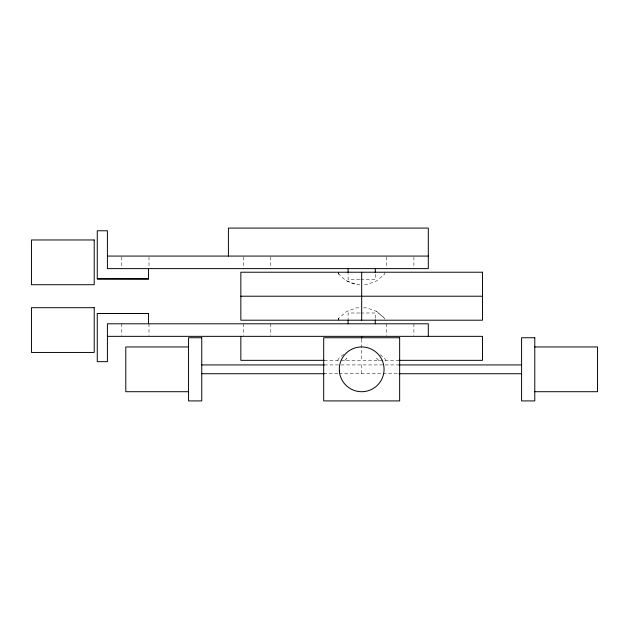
<?xml version="1.0" encoding="UTF-8"?>
<svg xmlns="http://www.w3.org/2000/svg" width="629" height="629" viewBox="0 0 629 629"><rect width="100%" height="100%" fill="white"/><g stroke="black" fill="none" stroke-linecap="round" stroke-linejoin="round"><path stroke-width="0.47" stroke-dasharray="3.15 2.36" d="M384.979 272.223L384.602 274.165L376.637 280.943L366.872 284.552L363.476 284.552M338.371 320.2L338.756 318.258L346.713 311.473L356.478 307.864L359.867 307.864M338.26 320.2L338.756 318.258L337.647 320.2L338.748 318.258M337.647 360.338L338.748 358.396L344.543 353.467M344.841 360.338L346.713 358.396L344.637 360.338M359.757 279.418L348.104 279.418L348.104 273.529M360.731 279.418L375.293 279.418L375.293 273.529M338.371 272.223L338.756 274.165L337.655 272.223C342.459 279.339 351.163 284.56 359.867 284.552M363.476 307.864L366.872 307.864L376.637 311.473L384.602 318.258L384.979 320.2M359.757 312.998L348.104 312.998L348.104 318.887M360.731 312.998L375.293 312.998L375.293 318.887M324.344 360.338L398.998 360.338M324.391 364.93L340.25 364.93M341.067 364.93L398.951 364.93M323.691 373.728L338.3 373.728M339.11 373.728L382.275 373.728M383.1 373.728L398.951 373.728M346.713 280.943L356.478 284.552M376.637 311.473L384.594 318.258M380.254 354.701L384.594 358.396L385.695 360.338M378.705 360.338L376.629 358.396L378.501 360.338M338.26 272.223L338.756 274.165M413.906 257.041L413.906 268.622M413.906 323.793L413.906 335.383M386.725 257.041L386.725 268.622M386.725 323.793L386.725 335.383M361.675 339.228L361.675 360.338M361.675 364.93L361.675 373.728M270.784 257.041L270.784 268.622M270.784 323.793L270.784 335.383M243.596 257.041L243.596 268.622M243.596 323.793L243.596 335.383M148.987 257.041L148.987 268.622M148.987 323.793L148.987 335.383M121.806 257.041L121.806 268.622M121.806 323.793L121.806 335.383"/><path stroke-width="0.94" d="M428.302 336.35L428.302 323.793L107.41 323.793L107.41 361.659L97.259 361.659L97.259 313.486L148.538 313.486L148.538 323.793M107.41 256.074L428.302 256.074M148.538 268.622L148.538 278.938L97.259 278.938L97.259 230.764L107.41 230.764L107.41 268.622L428.302 268.622L428.302 228.083L228.406 228.083L228.406 256.074M240.852 296.212L482.498 296.212M97.259 313.486L148.538 313.486M107.41 336.35L482.498 336.35L482.498 360.338L398.998 360.338M188.558 346.956L125.792 346.956L125.792 391.71L188.558 391.71M534.784 346.956L597.55 346.956L597.55 391.71L534.784 391.71M324.344 360.338L240.844 360.338L240.844 336.35M201.752 364.93L324.391 364.93M398.951 364.93L521.59 364.93M201.752 373.728L324.391 373.728M398.951 373.728L521.59 373.728M97.259 278.859L148.538 278.938M375.293 268.622L375.293 272.554M375.293 319.87L375.293 323.793M361.675 272.223L361.675 320.2M361.675 336.35L361.675 338.268M348.104 268.622L348.104 272.554M348.104 319.87L348.104 323.793M94.216 239.971L31.45 239.971L31.45 284.717L94.216 284.717L94.216 239.971M482.498 272.223L240.844 272.223L240.852 320.2L482.498 320.2L482.498 272.223M94.216 307.699L31.45 307.699L31.45 352.452L94.216 352.452L94.216 307.699M201.752 337.749L188.558 337.749L188.558 400.917L201.752 400.917L201.752 337.749M399.651 337.749L323.691 337.749L323.691 400.917L399.651 400.917L399.651 337.749M534.784 337.749L521.59 337.749L521.59 400.917L534.784 400.917L534.784 337.749M339.346 370.968L339.33 367.847A22.385 22.385 0 0 1 373.249 350.164A22.385 22.385 0 0 1 373.382 388.415A22.385 22.385 0 0 1 339.346 370.968"/></g></svg>
